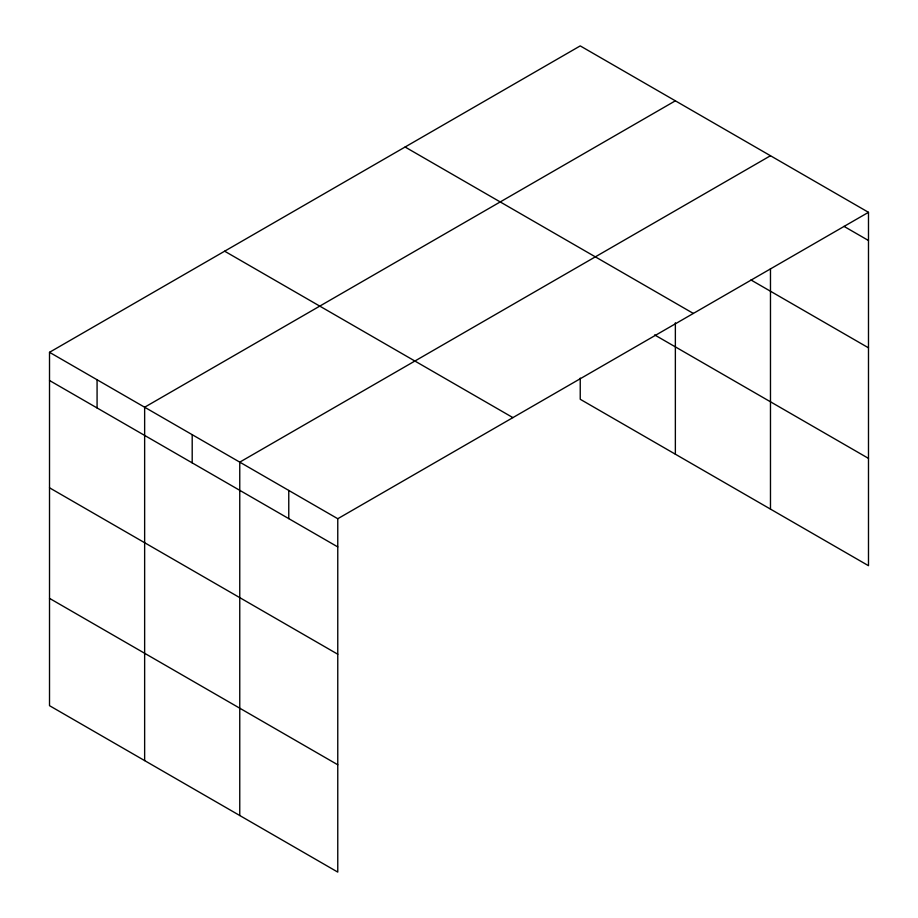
<?xml version="1.0" encoding="UTF-8"?>
<svg xmlns="http://www.w3.org/2000/svg" width="918" height="918" viewBox="0 0 918 918"><rect width="100%" height="100%" fill="white"/><g stroke="black" fill="none" stroke-linecap="round" stroke-linejoin="round"><path stroke-width="1.38" d="M49.515 352.305L337.767 518.727L337.767 872.1L49.515 705.678L49.515 352.305L580.233 45.9L868.485 212.322L868.485 565.695L580.233 399.273L580.233 378.09M675.361 100.819L144.642 407.225L144.642 760.597M770.477 155.739L239.759 462.144L239.759 815.517M337.767 518.727L868.485 212.322M843.986 226.367L868.485 240.505M750.97 279.967L868.485 347.819M405.102 147.018L693.354 313.44M654.626 334.909L868.485 458.38M224.646 251.199L512.898 417.61M49.515 380.5L337.767 546.921M49.515 487.802L337.767 654.224M49.515 598.364L337.767 764.786M770.477 268.641L770.477 509.111M675.361 322.78L675.361 454.192M288.768 490.441L288.768 518.624M192.195 434.684L192.195 462.879M97.078 379.765L97.078 407.959"/></g></svg>
